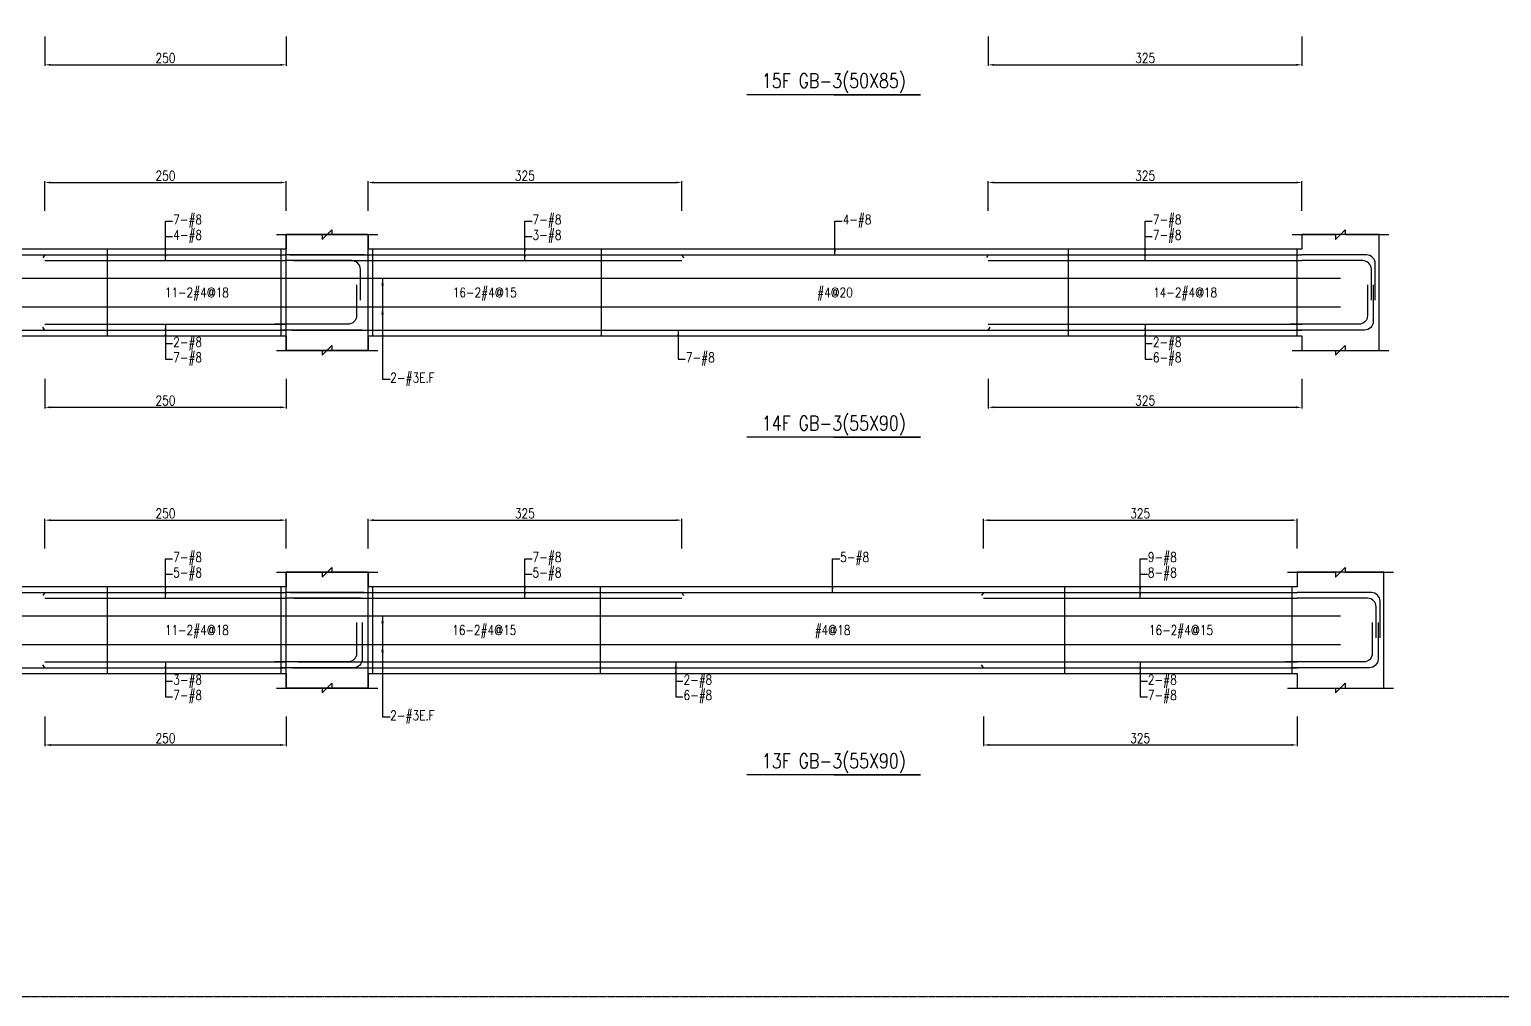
# Model space of a CAD drawing. Header units: millimetres. Extents: x 0 to 84580, y -12276 to 4373.
# Drawn here: x 43962 to 45488, y -3069 to -2067 of the extents above; entities that cross this region are included whole.
import ezdxf
from ezdxf.enums import TextEntityAlignment as Align

# ---------------------------------------------------------------- set-up
doc = ezdxf.new("R2010")
doc.units = ezdxf.units.MM
doc.header["$MEASUREMENT"] = 0
doc.linetypes.add('CENTER', pattern=[2, 1.25, -0.25, 0.25, -0.25])
for name, color, linetype in [('S-DIM', 2, 'Continuous'), ('S-GRID', 1, 'CENTER'), ('S-LEADER', 2, 'Continuous'), ('S-RC', 130, 'Continuous'), ('S-REINF', 6, 'Continuous'), ('S-TEXT', 2, 'Continuous')]:
    doc.layers.add(name, color=color, linetype=linetype)
doc.styles.add('CS4', font='romans.shx', dxfattribs={"width": 0.8, "bigfont": 'lsp.shx'})
doc.styles.get("Standard").update_dxf_attribs({"font": 'arial.ttf'})
doc.dimstyles.new('ISO-25', dxfattribs={"dimtxt": 2.5, "dimasz": 2.5, "dimexe": 1.25, "dimexo": 0.625, "dimtad": 1, "dimtxsty": 'Standard', "dimcen": 2.5, "dimadec": 0, "dimazin": 0, "dimtfac": 1, "dimtmove": 0, "dimatfit": 3, "dimfxl": 0, "dimarcsym": 0})

# ---------------------------------------------------------------- blocks, each defined once
blk = doc.blocks.new('*D1096')
at = {"layer": 'DEFPOINTS', "color": 0, "transparency": 16777216}
for p in [(44228.2, -2575.2), (43978.2, -2605.2), (44228.2, -2605.2)]:
    blk.add_point(p, dxfattribs=at)
at = {"layer": 'S-DIM', "color": 0, "lineweight": -2, "transparency": 16777216}
for p, q in [((43978.2, -2604.6), (43978.2, -2573.9)), ((43984.2, -2575.2), (44222.2, -2575.2)), ((44228.2, -2604.6), (44228.2, -2573.9))]:
    blk.add_line(p, q, dxfattribs=at)
at = {"layer": 'S-DIM', "color": 0, "transparency": 16777216}
for points in [[(43984.2, -2574.2), (43984.2, -2576.2), (43978.2, -2575.2)], [(44222.2, -2574.2), (44222.2, -2576.2), (44228.2, -2575.2)]]:
    blk.add_solid(points, dxfattribs=at)
at = {"layer": 'S-DIM', "color": 0, "transparency": 16777216, "insert": (44103.2, -2568.2), "char_height": 10, "attachment_point": 5, "style": 'CS4'}
blk.add_mtext('250', dxfattribs=at)
blk = doc.blocks.new('*D1098')
at = {"layer": 'DEFPOINTS', "color": 0, "transparency": 16777216}
for p in [(43978.2, -2778.2), (44228.2, -2778.2), (44228.2, -2808.2)]:
    blk.add_point(p, dxfattribs=at)
at = {"layer": 'S-DIM', "color": 0, "lineweight": -2, "transparency": 16777216}
for p, q in [((43978.2, -2778.8), (43978.2, -2809.4)), ((44228.2, -2778.8), (44228.2, -2809.4)), ((43984.2, -2808.2), (44222.2, -2808.2))]:
    blk.add_line(p, q, dxfattribs=at)
at = {"layer": 'S-DIM', "color": 0, "transparency": 16777216}
for points in [[(43984.2, -2807.2), (43984.2, -2809.2), (43978.2, -2808.2)], [(44222.2, -2807.2), (44222.2, -2809.2), (44228.2, -2808.2)]]:
    blk.add_solid(points, dxfattribs=at)
at = {"layer": 'S-DIM', "color": 0, "transparency": 16777216, "insert": (44103.2, -2801.2), "char_height": 10, "attachment_point": 5, "style": 'CS4'}
blk.add_mtext('250', dxfattribs=at)
blk = doc.blocks.new('*D1100')
at = {"layer": 'DEFPOINTS', "color": 0, "transparency": 16777216}
for p in [(44228.2, -2225.2), (43978.2, -2255.2), (44228.2, -2255.2)]:
    blk.add_point(p, dxfattribs=at)
at = {"layer": 'S-DIM', "color": 0, "lineweight": -2, "transparency": 16777216}
for p, q in [((43978.2, -2254.6), (43978.2, -2223.9)), ((43984.2, -2225.2), (44222.2, -2225.2)), ((44228.2, -2254.6), (44228.2, -2223.9))]:
    blk.add_line(p, q, dxfattribs=at)
at = {"layer": 'S-DIM', "color": 0, "transparency": 16777216}
for points in [[(43984.2, -2224.2), (43984.2, -2226.2), (43978.2, -2225.2)], [(44222.2, -2224.2), (44222.2, -2226.2), (44228.2, -2225.2)]]:
    blk.add_solid(points, dxfattribs=at)
at = {"layer": 'S-DIM', "color": 0, "transparency": 16777216, "insert": (44103.2, -2218.2), "char_height": 10, "attachment_point": 5, "style": 'CS4'}
blk.add_mtext('250', dxfattribs=at)
blk = doc.blocks.new('*D1102')
at = {"layer": 'DEFPOINTS', "color": 0, "transparency": 16777216}
for p in [(43978.2, -2428.2), (44228.2, -2428.2), (44228.2, -2458.2)]:
    blk.add_point(p, dxfattribs=at)
at = {"layer": 'S-DIM', "color": 0, "lineweight": -2, "transparency": 16777216}
for p, q in [((43978.2, -2428.8), (43978.2, -2459.4)), ((44228.2, -2428.8), (44228.2, -2459.4)), ((43984.2, -2458.2), (44222.2, -2458.2))]:
    blk.add_line(p, q, dxfattribs=at)
at = {"layer": 'S-DIM', "color": 0, "transparency": 16777216}
for points in [[(43984.2, -2457.2), (43984.2, -2459.2), (43978.2, -2458.2)], [(44222.2, -2457.2), (44222.2, -2459.2), (44228.2, -2458.2)]]:
    blk.add_solid(points, dxfattribs=at)
at = {"layer": 'S-DIM', "color": 0, "transparency": 16777216, "insert": (44103.2, -2451.2), "char_height": 10, "attachment_point": 5, "style": 'CS4'}
blk.add_mtext('250', dxfattribs=at)
blk = doc.blocks.new('*D1110')
at = {"layer": 'DEFPOINTS', "color": 0, "transparency": 16777216}
for p in [(43978.2, -2073.2), (44228.2, -2073.2), (44228.2, -2103.2)]:
    blk.add_point(p, dxfattribs=at)
at = {"layer": 'S-DIM', "color": 0, "lineweight": -2, "transparency": 16777216}
for p, q in [((43978.2, -2073.8), (43978.2, -2104.4)), ((44228.2, -2073.8), (44228.2, -2104.4)), ((43984.2, -2103.2), (44222.2, -2103.2))]:
    blk.add_line(p, q, dxfattribs=at)
at = {"layer": 'S-DIM', "color": 0, "transparency": 16777216}
for points in [[(43984.2, -2102.2), (43984.2, -2104.2), (43978.2, -2103.2)], [(44222.2, -2102.2), (44222.2, -2104.2), (44228.2, -2103.2)]]:
    blk.add_solid(points, dxfattribs=at)
at = {"layer": 'S-DIM', "color": 0, "transparency": 16777216, "insert": (44103.2, -2096.2), "char_height": 10, "attachment_point": 5, "style": 'CS4'}
blk.add_mtext('250', dxfattribs=at)
blk = doc.blocks.new('*D1126')
at = {"layer": 'DEFPOINTS', "color": 0, "transparency": 16777216}
for p in [(44638.2, -2575.2), (44313.2, -2605.2), (44638.2, -2605.2)]:
    blk.add_point(p, dxfattribs=at)
at = {"layer": 'S-DIM', "color": 0, "lineweight": -2, "transparency": 16777216}
for p, q in [((44313.2, -2604.6), (44313.2, -2573.9)), ((44319.2, -2575.2), (44632.2, -2575.2)), ((44638.2, -2604.6), (44638.2, -2573.9))]:
    blk.add_line(p, q, dxfattribs=at)
at = {"layer": 'S-DIM', "color": 0, "transparency": 16777216}
for points in [[(44319.2, -2574.2), (44319.2, -2576.2), (44313.2, -2575.2)], [(44632.2, -2574.2), (44632.2, -2576.2), (44638.2, -2575.2)]]:
    blk.add_solid(points, dxfattribs=at)
at = {"layer": 'S-DIM', "color": 0, "transparency": 16777216, "insert": (44475.7, -2568.2), "char_height": 10, "attachment_point": 5, "style": 'CS4'}
blk.add_mtext('325', dxfattribs=at)
blk = doc.blocks.new('*D1127')
at = {"layer": 'DEFPOINTS', "color": 0, "transparency": 16777216}
for p in [(45276, -2575.2), (44951, -2605.2), (45276, -2605.2)]:
    blk.add_point(p, dxfattribs=at)
at = {"layer": 'S-DIM', "color": 0, "lineweight": -2, "transparency": 16777216}
for p, q in [((44951, -2604.6), (44951, -2573.9)), ((44957, -2575.2), (45270, -2575.2)), ((45276, -2604.6), (45276, -2573.9))]:
    blk.add_line(p, q, dxfattribs=at)
at = {"layer": 'S-DIM', "color": 0, "transparency": 16777216}
for points in [[(44957, -2574.2), (44957, -2576.2), (44951, -2575.2)], [(45270, -2574.2), (45270, -2576.2), (45276, -2575.2)]]:
    blk.add_solid(points, dxfattribs=at)
at = {"layer": 'S-DIM', "color": 0, "transparency": 16777216, "insert": (45113.5, -2568.2), "char_height": 10, "attachment_point": 5, "style": 'CS4'}
blk.add_mtext('325', dxfattribs=at)
blk = doc.blocks.new('*D1128')
at = {"layer": 'DEFPOINTS', "color": 0, "transparency": 16777216}
for p in [(44951, -2778.2), (45276, -2778.2), (45276, -2808.2)]:
    blk.add_point(p, dxfattribs=at)
at = {"layer": 'S-DIM', "color": 0, "lineweight": -2, "transparency": 16777216}
for p, q in [((44951, -2778.8), (44951, -2809.4)), ((45276, -2778.8), (45276, -2809.4)), ((44957, -2808.2), (45270, -2808.2))]:
    blk.add_line(p, q, dxfattribs=at)
at = {"layer": 'S-DIM', "color": 0, "transparency": 16777216}
for points in [[(44957, -2807.2), (44957, -2809.2), (44951, -2808.2)], [(45270, -2807.2), (45270, -2809.2), (45276, -2808.2)]]:
    blk.add_solid(points, dxfattribs=at)
at = {"layer": 'S-DIM', "color": 0, "transparency": 16777216, "insert": (45113.5, -2801.2), "char_height": 10, "attachment_point": 5, "style": 'CS4'}
blk.add_mtext('325', dxfattribs=at)
blk = doc.blocks.new('*D1129')
at = {"layer": 'DEFPOINTS', "color": 0, "transparency": 16777216}
for p in [(44638.2, -2225.2), (44313.2, -2255.2), (44638.2, -2255.2)]:
    blk.add_point(p, dxfattribs=at)
at = {"layer": 'S-DIM', "color": 0, "lineweight": -2, "transparency": 16777216}
for p, q in [((44313.2, -2254.6), (44313.2, -2223.9)), ((44319.2, -2225.2), (44632.2, -2225.2)), ((44638.2, -2254.6), (44638.2, -2223.9))]:
    blk.add_line(p, q, dxfattribs=at)
at = {"layer": 'S-DIM', "color": 0, "transparency": 16777216}
for points in [[(44319.2, -2224.2), (44319.2, -2226.2), (44313.2, -2225.2)], [(44632.2, -2224.2), (44632.2, -2226.2), (44638.2, -2225.2)]]:
    blk.add_solid(points, dxfattribs=at)
at = {"layer": 'S-DIM', "color": 0, "transparency": 16777216, "insert": (44475.7, -2218.2), "char_height": 10, "attachment_point": 5, "style": 'CS4'}
blk.add_mtext('325', dxfattribs=at)
blk = doc.blocks.new('*D1130')
at = {"layer": 'DEFPOINTS', "color": 0, "transparency": 16777216}
for p in [(45281, -2225.2), (44956, -2255.2), (45281, -2255.2)]:
    blk.add_point(p, dxfattribs=at)
at = {"layer": 'S-DIM', "color": 0, "lineweight": -2, "transparency": 16777216}
for p, q in [((44956, -2254.6), (44956, -2223.9)), ((44962, -2225.2), (45275, -2225.2)), ((45281, -2254.6), (45281, -2223.9))]:
    blk.add_line(p, q, dxfattribs=at)
at = {"layer": 'S-DIM', "color": 0, "transparency": 16777216}
for points in [[(44962, -2224.2), (44962, -2226.2), (44956, -2225.2)], [(45275, -2224.2), (45275, -2226.2), (45281, -2225.2)]]:
    blk.add_solid(points, dxfattribs=at)
at = {"layer": 'S-DIM', "color": 0, "transparency": 16777216, "insert": (45118.5, -2218.2), "char_height": 10, "attachment_point": 5, "style": 'CS4'}
blk.add_mtext('325', dxfattribs=at)
blk = doc.blocks.new('*D1131')
at = {"layer": 'DEFPOINTS', "color": 0, "transparency": 16777216}
for p in [(44956, -2428.2), (45281, -2428.2), (45281, -2458.2)]:
    blk.add_point(p, dxfattribs=at)
at = {"layer": 'S-DIM', "color": 0, "lineweight": -2, "transparency": 16777216}
for p, q in [((44956, -2428.8), (44956, -2459.4)), ((45281, -2428.8), (45281, -2459.4)), ((44962, -2458.2), (45275, -2458.2))]:
    blk.add_line(p, q, dxfattribs=at)
at = {"layer": 'S-DIM', "color": 0, "transparency": 16777216}
for points in [[(44962, -2457.2), (44962, -2459.2), (44956, -2458.2)], [(45275, -2457.2), (45275, -2459.2), (45281, -2458.2)]]:
    blk.add_solid(points, dxfattribs=at)
at = {"layer": 'S-DIM', "color": 0, "transparency": 16777216, "insert": (45118.5, -2451.2), "char_height": 10, "attachment_point": 5, "style": 'CS4'}
blk.add_mtext('325', dxfattribs=at)
blk = doc.blocks.new('*D1134')
at = {"layer": 'DEFPOINTS', "color": 0, "transparency": 16777216}
for p in [(44956, -2073.2), (45281, -2073.2), (45281, -2103.2)]:
    blk.add_point(p, dxfattribs=at)
at = {"layer": 'S-DIM', "color": 0, "lineweight": -2, "transparency": 16777216}
for p, q in [((44956, -2073.8), (44956, -2104.4)), ((45281, -2073.8), (45281, -2104.4)), ((44962, -2103.2), (45275, -2103.2))]:
    blk.add_line(p, q, dxfattribs=at)
at = {"layer": 'S-DIM', "color": 0, "transparency": 16777216}
for points in [[(44962, -2102.2), (44962, -2104.2), (44956, -2103.2)], [(45275, -2102.2), (45275, -2104.2), (45281, -2103.2)]]:
    blk.add_solid(points, dxfattribs=at)
at = {"layer": 'S-DIM', "color": 0, "transparency": 16777216, "insert": (45118.5, -2096.2), "char_height": 10, "attachment_point": 5, "style": 'CS4'}
blk.add_mtext('325', dxfattribs=at)

msp = doc.modelspace()

# ---------------------------------------------------------------- linework, layer by layer
at = {"layer": 'S-GRID'}
msp.add_lwpolyline([(42290, -3069), (45519, -3069), (45519, -1000), (42290, -1000), (42290, -3069)], dxfattribs=at)
at = {"layer": 'S-RC'}
for points in [[(44795.849, -2134.194), (44885.849, -2134.194), (44705.849, -2134.194)], [(44218.199, -2279.194), (44265.699, -2279.203), (44265.698, -2284.203), (44275.7, -2274.205), (44275.699, -2279.205), (44323.199, -2279.214)], [(44218.199, -2279.194), (44265.699, -2279.203), (44265.698, -2284.203), (44275.7, -2274.205), (44275.699, -2279.205), (44323.199, -2279.214)], [(44228.199, -2384.194), (44228.199, -2399.194), (44313.199, -2399.194), (44313.199, -2279.194), (44228.199, -2279.194), (44228.199, -2294.194)], [(44313.199, -2384.194), (44313.199, -2399.194), (44228.199, -2399.194), (44228.199, -2279.194), (44313.199, -2279.194), (44313.199, -2294.194)], [(45270.999, -2279.194), (45315.999, -2279.202), (45315.998, -2284.202), (45326, -2274.204), (45325.999, -2279.204), (45370.999, -2279.213)], [(45280.999, -2384.194), (45280.999, -2399.194), (45360.999, -2399.194), (45360.999, -2279.194), (45280.999, -2279.194), (45280.999, -2294.194)], [(44228.199, -2294.194), (43488.199, -2294.194)], [(45280.999, -2294.194), (44313.199, -2294.194)], [(43488.199, -2384.194), (44228.199, -2384.194)], [(44218.199, -2399.194), (44265.699, -2399.203), (44265.698, -2404.203), (44275.7, -2394.205), (44275.699, -2399.205), (44323.199, -2399.214)], [(44218.199, -2399.194), (44265.699, -2399.203), (44265.698, -2404.203), (44275.7, -2394.205), (44275.699, -2399.205), (44323.199, -2399.214)], [(44313.199, -2384.194), (45280.999, -2384.194)], [(45270.999, -2399.194), (45315.999, -2399.202), (45315.998, -2404.202), (45326, -2394.204), (45325.999, -2399.204), (45370.999, -2399.213)], [(44795.849, -2489.194), (44885.849, -2489.194), (44705.849, -2489.194)], [(44218.199, -2629.194), (44265.699, -2629.203), (44265.698, -2634.203), (44275.7, -2624.205), (44275.699, -2629.205), (44323.199, -2629.214)], [(44218.199, -2629.194), (44265.699, -2629.203), (44265.698, -2634.203), (44275.7, -2624.205), (44275.699, -2629.205), (44323.199, -2629.214)], [(45265.999, -2629.194), (45315.999, -2629.203), (45315.998, -2634.203), (45326, -2624.205), (45325.999, -2629.205), (45375.999, -2629.215)], [(44228.199, -2734.194), (44228.199, -2749.194), (44313.199, -2749.194), (44313.199, -2629.194), (44228.199, -2629.194), (44228.199, -2644.194)], [(44313.199, -2734.194), (44313.199, -2749.194), (44228.199, -2749.194), (44228.199, -2629.194), (44313.199, -2629.194), (44313.199, -2644.194)], [(45275.999, -2734.194), (45275.999, -2749.194), (45365.999, -2749.194), (45365.999, -2629.194), (45275.999, -2629.194), (45275.999, -2644.194)], [(44228.199, -2644.194), (43488.199, -2644.194)], [(45275.999, -2644.194), (44313.199, -2644.194)], [(43488.199, -2734.194), (44228.199, -2734.194)], [(44218.199, -2749.194), (44265.699, -2749.203), (44265.698, -2754.203), (44275.7, -2744.205), (44275.699, -2749.205), (44323.199, -2749.214)], [(44218.199, -2749.194), (44265.699, -2749.203), (44265.698, -2754.203), (44275.7, -2744.205), (44275.699, -2749.205), (44323.199, -2749.214)], [(44313.199, -2734.194), (45275.999, -2734.194)], [(45265.999, -2749.194), (45315.999, -2749.203), (45315.998, -2754.203), (45326, -2744.205), (45325.999, -2749.205), (45375.999, -2749.215)], [(44795.849, -2839.194), (44885.849, -2839.194), (44705.849, -2839.194)]]:
    msp.add_lwpolyline(points, dxfattribs=at)
at = {"layer": 'S-REINF'}
for points in [[(43738.199, -2300.194), (43978.199, -2300.194)], [(43978.199, -2300.194), (43976.199, -2303.194)], [(43978.199, -2300.194), (44228.199, -2300.194)], [(44309.199, -2300.194), (44228.199, -2300.194)], [(44232.199, -2300.194), (44313.199, -2300.194)], [(44313.199, -2300.194), (44638.199, -2300.194)], [(44638.199, -2300.194), (44640.199, -2303.194)], [(44638.199, -2300.194), (44955.999, -2300.194)], [(44955.999, -2300.194), (44953.999, -2303.194)], [(44955.999, -2300.194), (45280.999, -2300.194)], [(43978.199, -2306.194), (44228.199, -2306.194)], [(44236.199, -2306.194), (44313.199, -2306.194)], [(44313.199, -2306.194), (44638.199, -2306.194)], [(44955.999, -2306.194), (45280.999, -2306.194)], [(43738.199, -2378.194), (43978.199, -2378.194)], [(43978.199, -2378.194), (43976.199, -2375.194)], [(43978.199, -2372.194), (44228.199, -2372.194)], [(43978.199, -2378.194), (44228.199, -2378.194)], [(44307.199, -2378.194), (44222.199, -2378.194)], [(44234.199, -2378.194), (44313.199, -2378.194)], [(44313.199, -2378.194), (44955.999, -2378.194)], [(44955.999, -2372.194), (45280.999, -2372.194)], [(44955.999, -2378.194), (44957.999, -2375.194)], [(44955.999, -2378.194), (45280.999, -2378.194)], [(43738.199, -2650.194), (43978.199, -2650.194)], [(43978.199, -2650.194), (43976.199, -2653.194)], [(43978.199, -2650.194), (44228.199, -2650.194)], [(44309.199, -2650.194), (44228.199, -2650.194)], [(44232.199, -2650.194), (44313.199, -2650.194)], [(44313.199, -2650.194), (44638.199, -2650.194)], [(44638.199, -2650.194), (44640.199, -2653.194)], [(44638.199, -2650.194), (44950.999, -2650.194)], [(44950.999, -2650.194), (44948.999, -2653.194)], [(44950.999, -2650.194), (45275.999, -2650.194)], [(43978.199, -2656.194), (44228.199, -2656.194)], [(44305.199, -2656.194), (44228.199, -2656.194)], [(44236.199, -2656.194), (44313.199, -2656.194)], [(44313.199, -2656.194), (44638.199, -2656.194)], [(44950.999, -2656.194), (45275.999, -2656.194)], [(43738.199, -2728.194), (43978.199, -2728.194)], [(43978.199, -2728.194), (43976.199, -2725.194)], [(43978.199, -2722.194), (44228.199, -2722.194)], [(43978.199, -2728.194), (44228.199, -2728.194)], [(44234.199, -2728.194), (44313.199, -2728.194)], [(44240.199, -2722.194), (44313.199, -2722.194)], [(44313.199, -2722.194), (44950.999, -2722.194)], [(44313.199, -2728.194), (44950.999, -2728.194)], [(44950.999, -2728.194), (44948.999, -2725.194)], [(44950.999, -2722.194), (45275.999, -2722.194)], [(44950.999, -2728.194), (45275.999, -2728.194)]]:
    msp.add_lwpolyline(points, dxfattribs=at)
at = {"layer": 'S-REINF', "color": 1}
for points in [[(44043.199, -2384.194), (44043.199, -2294.194)], [(44223.199, -2384.194), (44223.199, -2294.194)], [(44318.199, -2384.194), (44318.199, -2294.194)], [(44555.149, -2384.194), (44555.149, -2294.194)], [(45039.049, -2384.194), (45039.049, -2294.194)], [(45275.999, -2384.194), (45275.999, -2294.194)], [(43445.699, -2324.194), (44270.699, -2324.194)], [(44270.699, -2324.194), (45320.999, -2324.194)], [(43445.699, -2354.194), (44270.699, -2354.194)], [(44270.699, -2354.194), (45320.999, -2354.194)], [(44043.199, -2734.194), (44043.199, -2644.194)], [(44223.199, -2734.194), (44223.199, -2644.194)], [(44318.199, -2734.194), (44318.199, -2644.194)], [(44553.899, -2734.194), (44553.899, -2644.194)], [(45035.299, -2734.194), (45035.299, -2644.194)], [(45270.999, -2734.194), (45270.999, -2644.194)], [(43445.699, -2674.194), (44270.699, -2674.194)], [(44270.699, -2674.194), (45320.999, -2674.194)], [(43445.699, -2704.194), (44270.699, -2704.194)], [(44270.699, -2704.194), (45320.999, -2704.194)]]:
    msp.add_lwpolyline(points, dxfattribs=at)
at = {"layer": 'S-REINF'}
for points in [[(45356.999, -2347.194), (45356.999, -2309.194, 0.41421356), (45347.999, -2300.194), (45280.999, -2300.194)], [(44305.199, -2347.194), (44305.199, -2315.194, 0.41421356), (44296.199, -2306.194), (44228.199, -2306.194)], [(45352.999, -2347.194), (45352.999, -2315.194, 0.41421356), (45343.999, -2306.194), (45280.999, -2306.194)], [(44301.199, -2331.194), (44301.199, -2363.194, -0.41421356), (44292.199, -2372.194), (44216.199, -2372.194)], [(45348.999, -2331.194), (45348.999, -2363.194, -0.41421356), (45339.999, -2372.194), (45268.999, -2372.194)], [(45354.999, -2331.194), (45354.999, -2369.194, -0.41421356), (45345.999, -2378.194), (45274.999, -2378.194)], [(45361.999, -2697.194), (45361.999, -2659.194, 0.41421356), (45352.999, -2650.194), (45275.999, -2650.194)], [(45357.999, -2697.194), (45357.999, -2665.194, 0.41421356), (45348.999, -2656.194), (45275.999, -2656.194)], [(44301.199, -2681.194), (44301.199, -2713.194, -0.41421356), (44292.199, -2722.194), (44216.199, -2722.194)], [(44307.199, -2681.194), (44307.199, -2719.194, -0.41421356), (44298.199, -2728.194), (44222.199, -2728.194)], [(45353.999, -2681.194), (45353.999, -2713.194, -0.41421356), (45344.999, -2722.194), (45263.999, -2722.194)], [(45359.999, -2681.194), (45359.999, -2719.194, -0.41421356), (45350.999, -2728.194), (45269.999, -2728.194)]]:
    msp.add_lwpolyline(points, format="xyb", dxfattribs=at)

# ---------------------------------------------------------------- texts
at = {"layer": 'S-LEADER', "char_height": 10, "attachment_point": 4, "style": 'CS4'}
for s, insert in [('7-#8', (44111.199, -2265.194)), ('7-#8', (44483.699, -2265.194)), ('4-#8', (44805.099, -2265.194)), ('7-#8', (45126.499, -2265.194)), ('4-#8', (44111.199, -2281.194)), ('3-#8', (44483.699, -2281.194)), ('7-#8', (45126.499, -2281.194)), ('2-#8', (44111.199, -2392.194)), ('2-#8', (45126.499, -2392.194)), ('7-#8', (44111.199, -2408.194)), ('7-#8', (44642.599, -2408.194)), ('6-#8', (45126.499, -2408.194)), ('7-#8', (44111.199, -2615.194)), ('7-#8', (44483.699, -2615.194)), ('5-#8', (44802.599, -2615.194)), ('9-#8', (45121.499, -2615.194)), ('5-#8', (44111.199, -2631.194)), ('5-#8', (44483.699, -2631.194)), ('8-#8', (45121.499, -2631.194)), ('3-#8', (44111.199, -2742.194)), ('2-#8', (44640.099, -2742.194)), ('2-#8', (45121.499, -2742.194)), ('7-#8', (44111.199, -2758.194)), ('6-#8', (44640.099, -2758.194)), ('7-#8', (45121.499, -2758.194))]:
    msp.add_mtext(s, dxfattribs=dict(at, insert=insert))
at = {"layer": 'S-LEADER', "color": 3, "char_height": 10, "attachment_point": 4, "style": 'CS4'}
for insert in [(44336.199, -2429.194), (44336.199, -2779.194)]:
    msp.add_mtext('2-#3E.F', dxfattribs=dict(at, insert=insert))
at = {"layer": 'S-RC', "style": 'CS4', "width": 0.8}
for s, p in [('15F GB-3(50X85)', (44795.849, -2127.194)), ('14F GB-3(55X90)', (44795.849, -2482.194)), ('13F GB-3(55X90)', (44795.849, -2832.194))]:
    msp.add_text(s, height=15, dxfattribs=at).set_placement(p, align=Align.CENTER)
at = {"layer": 'S-TEXT', "color": 1, "style": 'CS4', "width": 0.8}
for s, p in [('11-2#4@18', (44135.699, -2344.194)), ('16-2#4@15', (44434.174, -2344.194)), ('#4@20', (44797.099, -2344.194)), ('14-2#4@18', (45160.024, -2344.194)), ('11-2#4@18', (44135.699, -2694.194)), ('16-2#4@15', (44433.549, -2694.194)), ('#4@18', (44794.599, -2694.194)), ('16-2#4@15', (45155.649, -2694.194))]:
    msp.add_text(s, height=10, dxfattribs=at).set_placement(p, align=Align.CENTER)

# ---------------------------------------------------------------- dimensions: what is measured, and where the dimension line sits
at = {"layer": 'S-DIM'}
for p1, p2, distance, picture, middle in [((43978.199, -2073.194), (44228.199, -2073.194), -30, '*D1110', (44103.199, -2096.194)), ((44955.999, -2073.194), (45280.999, -2073.194), -30, '*D1134', (45118.499, -2096.194)), ((43978.199, -2255.194), (44228.199, -2255.194), 30, '*D1100', (44103.199, -2218.194)), ((44313.199, -2255.194), (44638.199, -2255.194), 30, '*D1129', (44475.699, -2218.194)), ((44955.999, -2255.194), (45280.999, -2255.194), 30, '*D1130', (45118.499, -2218.194)), ((43978.199, -2428.194), (44228.199, -2428.194), -30, '*D1102', (44103.199, -2451.194)), ((44955.999, -2428.194), (45280.999, -2428.194), -30, '*D1131', (45118.499, -2451.194)), ((43978.199, -2605.194), (44228.199, -2605.194), 30, '*D1096', (44103.199, -2568.194)), ((44313.199, -2605.194), (44638.199, -2605.194), 30, '*D1126', (44475.699, -2568.194)), ((44950.999, -2605.194), (45275.999, -2605.194), 30, '*D1127', (45113.499, -2568.194)), ((43978.199, -2778.194), (44228.199, -2778.194), -30, '*D1098', (44103.199, -2801.194)), ((44950.999, -2778.194), (45275.999, -2778.194), -30, '*D1128', (45113.499, -2801.194))]:
    dim = msp.add_aligned_dim(p1=p1, p2=p2, distance=distance, dimstyle='ISO-25', override={"dimtxt": 10, "dimasz": 6, "dimgap": 2, "dimtxsty": 'CS4'}, dxfattribs=at)
    dim.commit()
    dim.dimension.update_dxf_attribs({"geometry": picture, "text_midpoint": middle})

# ---------------------------------------------------------------- leaders
at = {"layer": 'S-LEADER', "annotation_type": 0, "has_hookline": 1, "hookline_direction": 0}
for points, override, text_width in [([(44103.199, -2300.194), (44103.199, -2265.194), (44110.574, -2265.194)], {"dimasz": 6, "dimtad": 0}, 30.857), ([(44475.699, -2300.194), (44475.699, -2265.194), (44483.074, -2265.194)], {"dimasz": 6, "dimtad": 0}, 30.857), ([(44797.099, -2300.194), (44797.099, -2265.194), (44804.474, -2265.194)], {"dimasz": 6, "dimtad": 0}, 30.857), ([(45118.499, -2300.194), (45118.499, -2265.194), (45125.874, -2265.194)], {"dimasz": 6, "dimtad": 0}, 30.857), ([(44103.199, -2306.194), (44103.199, -2281.194), (44110.574, -2281.194)], {"dimasz": 6, "dimtad": 0}, 30.857), ([(44475.699, -2306.194), (44475.699, -2281.194), (44483.074, -2281.194)], {"dimasz": 6, "dimtad": 0}, 30.857), ([(45118.499, -2306.194), (45118.499, -2281.194), (45125.874, -2281.194)], {"dimasz": 6, "dimtad": 0}, 30.857), ([(44328.199, -2354.194), (44328.199, -2429.194), (44335.574, -2429.194)], {"dimasz": 8, "dimtad": 0}, 49.524), ([(44103.199, -2372.194), (44103.199, -2392.194), (44110.574, -2392.194)], {"dimasz": 6, "dimtad": 0}, 30.857), ([(44103.199, -2378.194), (44103.199, -2408.194), (44110.574, -2408.194)], {"dimasz": 6, "dimtad": 0}, 30.857), ([(44634.599, -2378.194), (44634.599, -2408.194), (44641.974, -2408.194)], {"dimasz": 6, "dimtad": 0}, 30.857), ([(45118.499, -2372.194), (45118.499, -2392.194), (45125.874, -2392.194)], {"dimasz": 6, "dimtad": 0}, 30.857), ([(45118.499, -2378.194), (45118.499, -2408.194), (45125.874, -2408.194)], {"dimasz": 6, "dimtad": 0}, 30.476), ([(44103.199, -2650.194), (44103.199, -2615.194), (44110.574, -2615.194)], {"dimasz": 6, "dimtad": 0}, 30.857), ([(44475.699, -2650.194), (44475.699, -2615.194), (44483.074, -2615.194)], {"dimasz": 6, "dimtad": 0}, 30.857), ([(44794.599, -2650.194), (44794.599, -2615.194), (44801.974, -2615.194)], {"dimasz": 6, "dimtad": 0}, 30.857), ([(45113.499, -2650.194), (45113.499, -2615.194), (45120.874, -2615.194)], {"dimasz": 6, "dimtad": 0}, 30.857), ([(44103.199, -2656.194), (44103.199, -2631.194), (44110.574, -2631.194)], {"dimasz": 6, "dimtad": 0}, 30.857), ([(44475.699, -2656.194), (44475.699, -2631.194), (44483.074, -2631.194)], {"dimasz": 6, "dimtad": 0}, 30.857), ([(45113.499, -2656.194), (45113.499, -2631.194), (45120.874, -2631.194)], {"dimasz": 6, "dimtad": 0}, 30.857), ([(44328.199, -2704.194), (44328.199, -2779.194), (44335.574, -2779.194)], {"dimasz": 8, "dimtad": 0}, 49.524), ([(44103.199, -2722.194), (44103.199, -2742.194), (44110.574, -2742.194)], {"dimasz": 6, "dimtad": 0}, 30.857), ([(44103.199, -2728.194), (44103.199, -2758.194), (44110.574, -2758.194)], {"dimasz": 6, "dimtad": 0}, 30.857), ([(44632.099, -2722.194), (44632.099, -2742.194), (44639.474, -2742.194)], {"dimasz": 6, "dimtad": 0}, 30.857), ([(44632.099, -2728.194), (44632.099, -2758.194), (44639.474, -2758.194)], {"dimasz": 6, "dimtad": 0}, 30.476), ([(45113.499, -2722.194), (45113.499, -2742.194), (45120.874, -2742.194)], {"dimasz": 6, "dimtad": 0}, 30.857), ([(45113.499, -2728.194), (45113.499, -2758.194), (45120.874, -2758.194)], {"dimasz": 6, "dimtad": 0}, 30.857)]:
    msp.add_leader(points, dimstyle='ISO-25', override=override, dxfattribs=dict(at, text_width=text_width))
at = {"layer": 'S-LEADER'}
for points in [[(44328.199, -2324.194), (44328.199, -2429.194), (44336.199, -2429.194)], [(44328.199, -2674.194), (44328.199, -2779.194), (44336.199, -2779.194)]]:
    msp.add_leader(points, dimstyle='ISO-25', override={"dimasz": 8}, dxfattribs=at)

doc.saveas('drawing.dxf')
